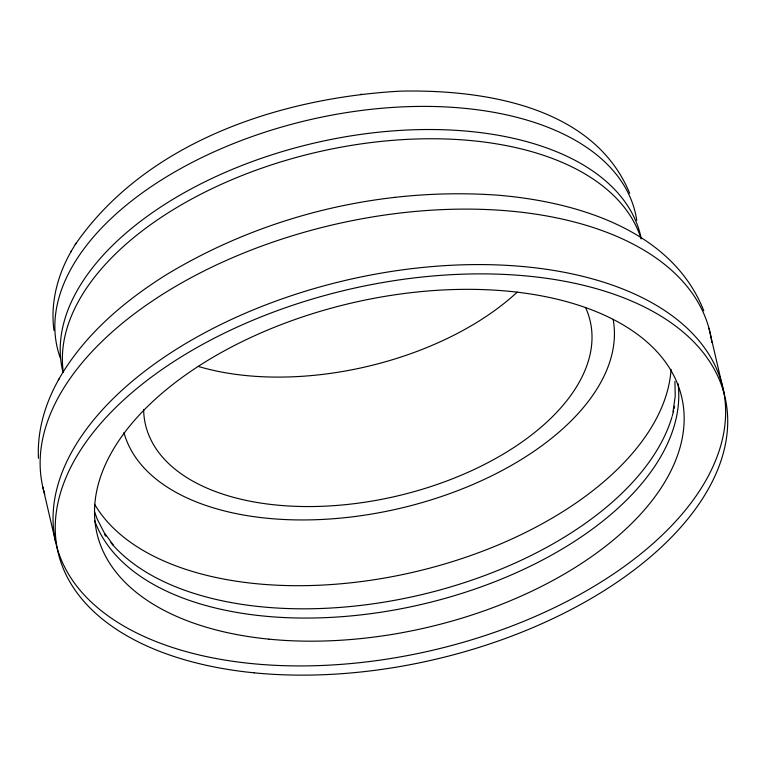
<?xml version="1.0" encoding="UTF-8"?>
<svg xmlns="http://www.w3.org/2000/svg" width="766" height="766" viewBox="0 0 766 766"><rect width="100%" height="100%" fill="white"/><g stroke="black" fill="none" stroke-linecap="round" stroke-linejoin="round"><path stroke-width="1.15" d="M673.008 411.869L675.21 396.29L674.932 381.42M71.334 251.104C57.584 274.879 50.202 302.953 53.984 330.414M59.173 378.682C45.405 402.734 37.036 430.415 38.453 458.298M75.279 244.498C146.565 141.461 280.289 97.799 400.446 91.144C483.595 89.344 593.794 106.215 629.69 193.3M70.51 252.474L76.073 243.157M58.36 380.051C83.628 335.431 123.814 301.277 166.835 274.42L167.888 273.788C266.281 214.671 383.46 187 497.91 195.186L499.097 195.292C577.679 201.994 672.117 230.489 703.801 310.776M360.997 94.18L361.533 94.113M394.337 197.408L394.873 197.341M113.339 545.153L104.013 532.332L97.196 519.013L94.553 511.745M708.981 328.298L723.86 392.403A342.44 190.006 -13.1 0 1 251.966 663.615A342.44 190.006 -13.1 0 1 192.18 339.75A342.44 190.006 -13.1 0 1 723.86 392.403M42.791 486.956L55.707 542.443M678.063 383.756A300.205 166.567 -13.1 0 1 422.487 604.192A300.205 166.567 -13.1 0 1 94.582 520.449M674.626 406.239A300.205 166.567 -13.1 0 1 674.137 408.546M673.678 410.576A300.205 166.567 -13.1 0 1 672.347 415.66M672.05 416.685A300.205 166.567 -13.1 0 1 415.469 596.063A300.205 166.567 -13.1 0 1 110.869 542.701M105.756 536.181A300.205 166.567 -13.1 0 1 104.406 534.285M671.045 369.346A300.205 166.567 -13.1 0 1 414.952 571.829A300.205 166.567 -13.1 0 1 94.678 504.363M613.135 319.355A251.124 139.335 -13.1 0 1 398.827 508.624A251.124 139.335 -13.1 0 1 123.939 432.531M585.454 307.338A228.297 126.668 -13.1 0 1 396.003 496.272A228.297 126.668 -13.1 0 1 143.625 409.551M517.27 292.085A228.297 126.668 -13.1 0 1 198.298 366.426M60.227 357.722A296.787 164.671 -13.1 0 1 306.285 120.559A296.787 164.671 -13.1 0 1 636.757 220.416M63.042 372.448A296.787 164.671 -13.1 0 1 314.548 143.003A296.787 164.671 -13.1 0 1 641.171 238.14M44.792 494.434A342.44 190.006 -13.1 0 1 336.073 224.093A342.44 190.006 -13.1 0 1 711.805 342.392M63.291 372.027A296.787 164.671 -13.1 0 1 317.66 152.022A296.787 164.671 -13.1 0 1 641.123 238.906M254.14 672.826A342.373 189.958 -13.1 0 0 725.938 401.671A342.373 189.958 -13.1 0 0 194.373 349.028A342.373 189.958 -13.1 0 0 254.14 672.826M268.904 639.15A300.205 166.567 -13.1 0 0 682.602 401.394A300.205 166.567 -13.1 0 0 216.5 355.233A300.205 166.567 -13.1 0 0 268.904 639.15"/></g></svg>
